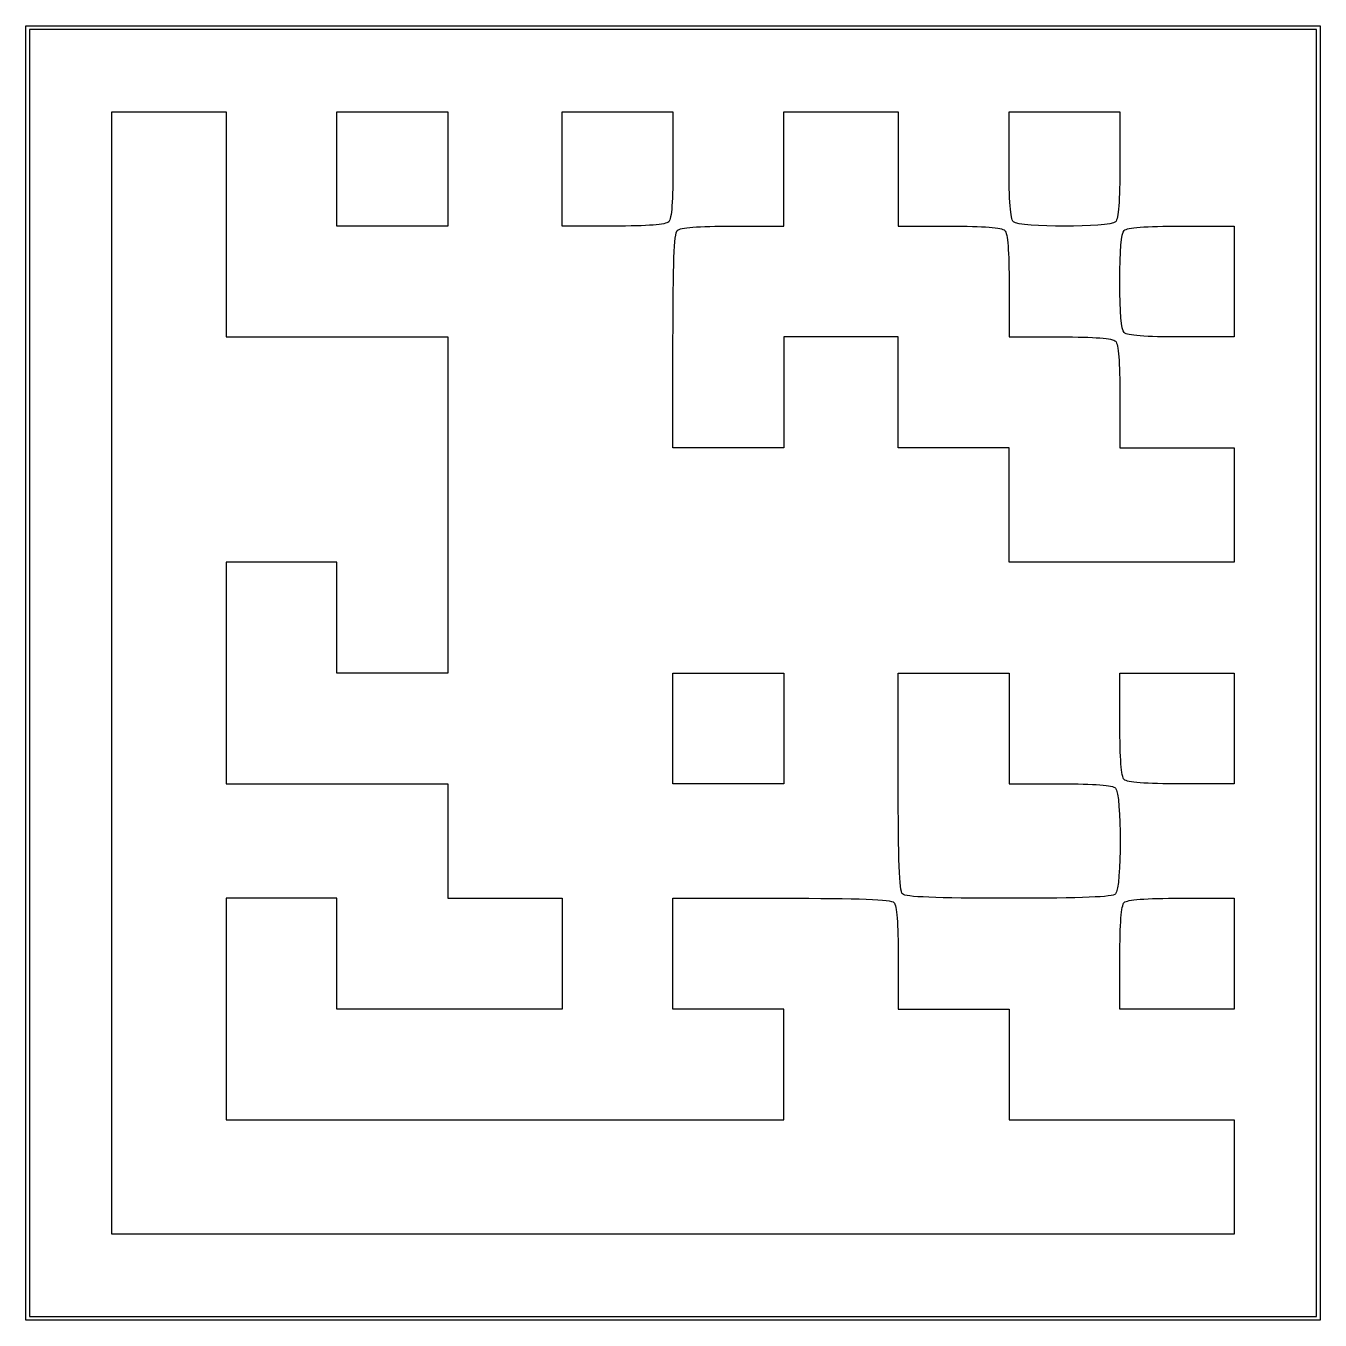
# Model space of a CAD drawing. Extents: x 0 to 128, y 0 to 128.
import ezdxf

# ---------------------------------------------------------------- set-up
doc = ezdxf.new("R2010")
doc.units = 0
doc.layers.get('0').update_dxf_attribs({"linetype": 'CONTINUOUS'})

msp = doc.modelspace()

# ---------------------------------------------------------------- linework, layer by layer
at = {"color": 7}
for p, q in [((0, 63.852777), (0, 127.705555)), ((0, 127.705555), (63.852777, 127.705555)), ((63.852777, 127.705555), (127.705555, 127.705555)), ((127.705555, 127.705555), (127.705555, 63.852777)), ((63.852777, 127.352777), (0.352777, 127.352777)), ((0.352777, 127.352777), (0.352777, 63.852777)), ((127.352777, 127.352777), (63.852777, 127.352777)), ((127.352777, 63.852777), (127.352777, 127.352777)), ((8.466666, 63.852777), (8.466666, 119.238889)), ((8.466666, 119.238889), (14.111111, 119.238889)), ((14.111111, 119.238889), (19.755555, 119.238889)), ((19.755555, 119.238889), (19.755555, 108.126389)), ((30.691666, 113.594445), (30.691666, 119.238889)), ((30.691666, 119.238889), (36.159723, 119.238889)), ((36.159723, 119.238889), (41.627777, 119.238889)), ((41.627777, 119.238889), (41.627777, 113.594445)), ((52.916666, 113.594445), (52.916666, 119.238889)), ((52.916666, 119.238889), (58.384723, 119.238889)), ((58.384723, 119.238889), (63.852777, 119.238889)), ((63.852777, 119.238889), (63.852777, 114.017777)), ((74.788889, 113.594445), (74.788889, 119.238889)), ((74.788889, 119.238889), (80.433334, 119.238889)), ((80.433334, 119.238889), (86.077777, 119.238889)), ((86.077777, 119.238889), (86.077777, 113.594445)), ((97.013889, 114.017777), (97.013889, 119.238889)), ((97.013889, 119.238889), (102.481945, 119.238889)), ((102.481945, 119.238889), (107.95, 119.238889)), ((107.95, 119.238889), (107.95, 114.017777)), ((30.691666, 107.95), (30.691666, 113.594445)), ((30.691666, 113.594445), (30.691666, 113.594445)), ((41.627777, 113.594445), (41.627777, 107.95)), ((52.916666, 107.95), (52.916666, 113.594445)), ((52.916666, 113.594445), (52.916666, 113.594445)), ((74.788889, 107.95), (74.788889, 113.594445)), ((86.077777, 113.594445), (86.077777, 107.95)), ((19.755555, 108.126389), (19.755555, 97.013889)), ((36.159723, 107.95), (30.691666, 107.95)), ((41.627777, 107.95), (36.159723, 107.95)), ((57.961389, 107.95), (52.916666, 107.95)), ((69.744166, 107.95), (74.788889, 107.95)), ((86.077777, 107.95), (91.1225, 107.95)), ((97.437223, 108.373334), (97.437223, 108.373334)), ((114.017777, 107.95), (119.238889, 107.95)), ((119.238889, 107.95), (119.238889, 102.481945)), ((119.238889, 102.481945), (119.238889, 97.013889)), ((97.013889, 102.058611), (97.013889, 97.013889)), ((108.373334, 97.437222), (108.373334, 97.437222)), ((19.755555, 97.013889), (30.691666, 97.013889)), ((30.691666, 97.013889), (41.627777, 97.013889)), ((41.627777, 97.013889), (41.627777, 80.433334)), ((63.852777, 86.077777), (63.852777, 96.590555)), ((80.433334, 97.013889), (74.788889, 97.013889)), ((74.788889, 97.013889), (74.788889, 91.545834)), ((86.077777, 97.013889), (80.433334, 97.013889)), ((86.077777, 91.545834), (86.077777, 97.013889)), ((97.013889, 97.013889), (102.058611, 97.013889)), ((119.238889, 97.013889), (114.017777, 97.013889)), ((74.788889, 91.545834), (74.788889, 86.077777)), ((86.077777, 86.077777), (86.077777, 91.545834)), ((107.95, 91.1225), (107.95, 86.077777)), ((69.320834, 86.077777), (63.852777, 86.077777)), ((74.788889, 86.077777), (69.320834, 86.077777)), ((91.545834, 86.077777), (86.077777, 86.077777)), ((97.013889, 86.077777), (91.545834, 86.077777)), ((97.013889, 80.433334), (97.013889, 86.077777)), ((107.95, 86.077777), (113.594445, 86.077777)), ((113.594445, 86.077777), (119.238889, 86.077777)), ((119.238889, 86.077777), (119.238889, 80.433334)), ((41.627777, 80.433334), (41.627777, 63.852777)), ((97.013889, 74.788889), (97.013889, 80.433334)), ((97.013889, 80.433334), (97.013889, 80.433334)), ((119.238889, 80.433334), (119.238889, 74.788889)), ((25.223611, 74.788889), (19.755555, 74.788889)), ((19.755555, 74.788889), (19.755555, 63.852777)), ((30.691666, 74.788889), (25.223611, 74.788889)), ((30.691666, 69.320834), (30.691666, 74.788889)), ((108.126389, 74.788889), (97.013889, 74.788889)), ((119.238889, 74.788889), (108.126389, 74.788889)), ((30.691666, 63.852777), (30.691666, 69.320834)), ((0, 0), (0, 63.852777)), ((0, 63.852777), (0, 63.852777)), ((0.352777, 63.852777), (0.352777, 0.352777)), ((8.466666, 8.466666), (8.466666, 63.852777)), ((8.466666, 63.852777), (8.466666, 63.852777)), ((19.755555, 63.852777), (19.755555, 52.916666)), ((36.159723, 63.852777), (30.691666, 63.852777)), ((41.627777, 63.852777), (36.159723, 63.852777)), ((63.852777, 58.384722), (63.852777, 63.852777)), ((63.852777, 63.852777), (69.320834, 63.852777)), ((69.320834, 63.852777), (74.788889, 63.852777)), ((74.788889, 63.852777), (74.788889, 58.384722)), ((86.077777, 53.163611), (86.077777, 63.852777)), ((86.077777, 63.852777), (91.545834, 63.852777)), ((91.545834, 63.852777), (97.013889, 63.852777)), ((97.013889, 63.852777), (97.013889, 58.384722)), ((107.95, 58.808055), (107.95, 63.852777)), ((107.95, 63.852777), (113.594445, 63.852777)), ((113.594445, 63.852777), (119.238889, 63.852777)), ((119.238889, 63.852777), (119.238889, 58.384722)), ((127.352777, 0.352777), (127.352777, 63.852777)), ((127.352777, 63.852777), (127.352777, 63.852777)), ((127.705555, 63.852777), (127.705555, 0)), ((63.852777, 52.916666), (63.852777, 58.384722)), ((63.852777, 58.384722), (63.852777, 58.384722)), ((74.788889, 58.384722), (74.788889, 52.916666)), ((97.013889, 58.384722), (97.013889, 52.916666)), ((119.238889, 58.384722), (119.238889, 52.916666)), ((19.755555, 52.916666), (30.691666, 52.916666)), ((30.691666, 52.916666), (41.627777, 52.916666)), ((41.627777, 52.916666), (41.627777, 47.272222)), ((69.320834, 52.916666), (63.852777, 52.916666)), ((74.788889, 52.916666), (69.320834, 52.916666)), ((97.013889, 52.916666), (102.058611, 52.916666)), ((108.373334, 53.34), (108.373334, 53.34)), ((119.238889, 52.916666), (114.017777, 52.916666)), ((41.627777, 47.272222), (41.627777, 41.627777)), ((25.223611, 41.627777), (19.755555, 41.627777)), ((19.755555, 41.627777), (19.755555, 30.691666)), ((30.691666, 41.627777), (25.223611, 41.627777)), ((30.691666, 36.159722), (30.691666, 41.627777)), ((41.627777, 41.627777), (47.272223, 41.627777)), ((47.272223, 41.627777), (52.916666, 41.627777)), ((52.916666, 41.627777), (52.916666, 36.159722)), ((63.852777, 36.159722), (63.852777, 41.627777)), ((63.852777, 41.627777), (74.541945, 41.627777)), ((86.501111, 42.051111), (86.501111, 42.051111)), ((114.017777, 41.627777), (119.238889, 41.627777)), ((119.238889, 41.627777), (119.238889, 36.159722)), ((30.691666, 30.691666), (30.691666, 36.159722)), ((52.916666, 36.159722), (52.916666, 30.691666)), ((63.852777, 30.691666), (63.852777, 36.159722)), ((119.238889, 36.159722), (119.238889, 30.691666)), ((86.077777, 35.736389), (86.077777, 30.691666)), ((107.95, 30.691666), (107.95, 35.736389)), ((107.95, 35.736389), (107.95, 35.736389)), ((19.755555, 30.691666), (19.755555, 19.755555)), ((41.804166, 30.691666), (30.691666, 30.691666)), ((52.916666, 30.691666), (41.804166, 30.691666)), ((69.320834, 30.691666), (63.852777, 30.691666)), ((74.788889, 30.691666), (69.320834, 30.691666)), ((74.788889, 25.223611), (74.788889, 30.691666)), ((86.077777, 30.691666), (91.545834, 30.691666)), ((91.545834, 30.691666), (97.013889, 30.691666)), ((97.013889, 30.691666), (97.013889, 25.223611)), ((113.594445, 30.691666), (107.95, 30.691666)), ((119.238889, 30.691666), (113.594445, 30.691666)), ((74.788889, 19.755555), (74.788889, 25.223611)), ((97.013889, 25.223611), (97.013889, 19.755555)), ((19.755555, 19.755555), (47.272223, 19.755555)), ((47.272223, 19.755555), (74.788889, 19.755555)), ((97.013889, 19.755555), (108.126389, 19.755555)), ((108.126389, 19.755555), (119.238889, 19.755555)), ((119.238889, 19.755555), (119.238889, 14.111111)), ((119.238889, 14.111111), (119.238889, 8.466666)), ((63.852777, 8.466666), (8.466666, 8.466666)), ((119.238889, 8.466666), (63.852777, 8.466666)), ((63.852777, 0), (0, 0)), ((0.352777, 0.352777), (63.852777, 0.352777)), ((63.852777, 0.352777), (127.352777, 0.352777)), ((127.705555, 0), (63.852777, 0))]:
    msp.add_line(p, q, dxfattribs=at)
for points in [[(63.852777, 114.017777), (63.852777, 110.427284), (63.720567, 108.664454), (63.429445, 108.373334)], [(97.437223, 108.373334), (97.1461, 108.664454), (97.013889, 110.427284), (97.013889, 114.017777)], [(107.95, 114.017777), (107.95, 110.427284), (107.81779, 108.664454), (107.526666, 108.373334)], [(63.429445, 108.373334), (63.139655, 108.083546), (61.414691, 107.95), (57.961389, 107.95)], [(63.852777, 96.590555), (63.852777, 104.29679), (63.965794, 107.216349), (64.276111, 107.526666)], [(64.276111, 107.526666), (64.5659, 107.816454), (66.290864, 107.95), (69.744166, 107.95)], [(91.1225, 107.95), (94.575802, 107.95), (96.300766, 107.816454), (96.590555, 107.526666)], [(96.590555, 107.526666), (96.880345, 107.236879), (97.013889, 105.511914), (97.013889, 102.058611)], [(107.526666, 108.373334), (106.938917, 107.785583), (98.024971, 107.785583), (97.437223, 108.373334)], [(107.95, 102.481945), (107.95, 105.605987), (108.08716, 107.240495), (108.373334, 107.526666)], [(108.373334, 107.526666), (108.664456, 107.817788), (110.427284, 107.95), (114.017777, 107.95)], [(108.373334, 97.437222), (108.08716, 97.723394), (107.95, 99.357901), (107.95, 102.481945)], [(114.017777, 97.013889), (110.427284, 97.013889), (108.664456, 97.146101), (108.373334, 97.437222)], [(102.058611, 97.013889), (105.511914, 97.013889), (107.236878, 96.880342), (107.526666, 96.590555)], [(107.526666, 96.590555), (107.816456, 96.300767), (107.95, 94.575802), (107.95, 91.1225)], [(108.373334, 53.34), (108.083544, 53.629789), (107.95, 55.354752), (107.95, 58.808055)], [(86.501111, 42.051111), (86.19048, 42.361743), (86.077777, 45.320186), (86.077777, 53.163611)], [(102.058611, 52.916666), (105.511914, 52.916666), (107.236878, 52.783122), (107.526666, 52.493334)], [(107.526666, 52.493334), (108.115537, 51.904462), (108.115537, 42.639982), (107.526666, 42.051111)], [(114.017777, 52.916666), (110.427284, 52.916666), (108.664456, 53.048878), (108.373334, 53.34)], [(74.541945, 41.627777), (82.385369, 41.627777), (85.343813, 41.515076), (85.654445, 41.204445)], [(85.654445, 41.204445), (85.944234, 40.914655), (86.077777, 39.189691), (86.077777, 35.736389)], [(97.013889, 41.627777), (89.636914, 41.627777), (86.810635, 41.741587), (86.501111, 42.051111)], [(107.526666, 42.051111), (107.217143, 41.741587), (104.390864, 41.627777), (97.013889, 41.627777)], [(107.95, 35.736389), (107.95, 39.189691), (108.083544, 40.914655), (108.373334, 41.204445)], [(108.373334, 41.204445), (108.664456, 41.495568), (110.427284, 41.627777), (114.017777, 41.627777)]]:
    msp.add_open_spline(points, degree=3, dxfattribs=at)

doc.saveas('drawing.dxf')
